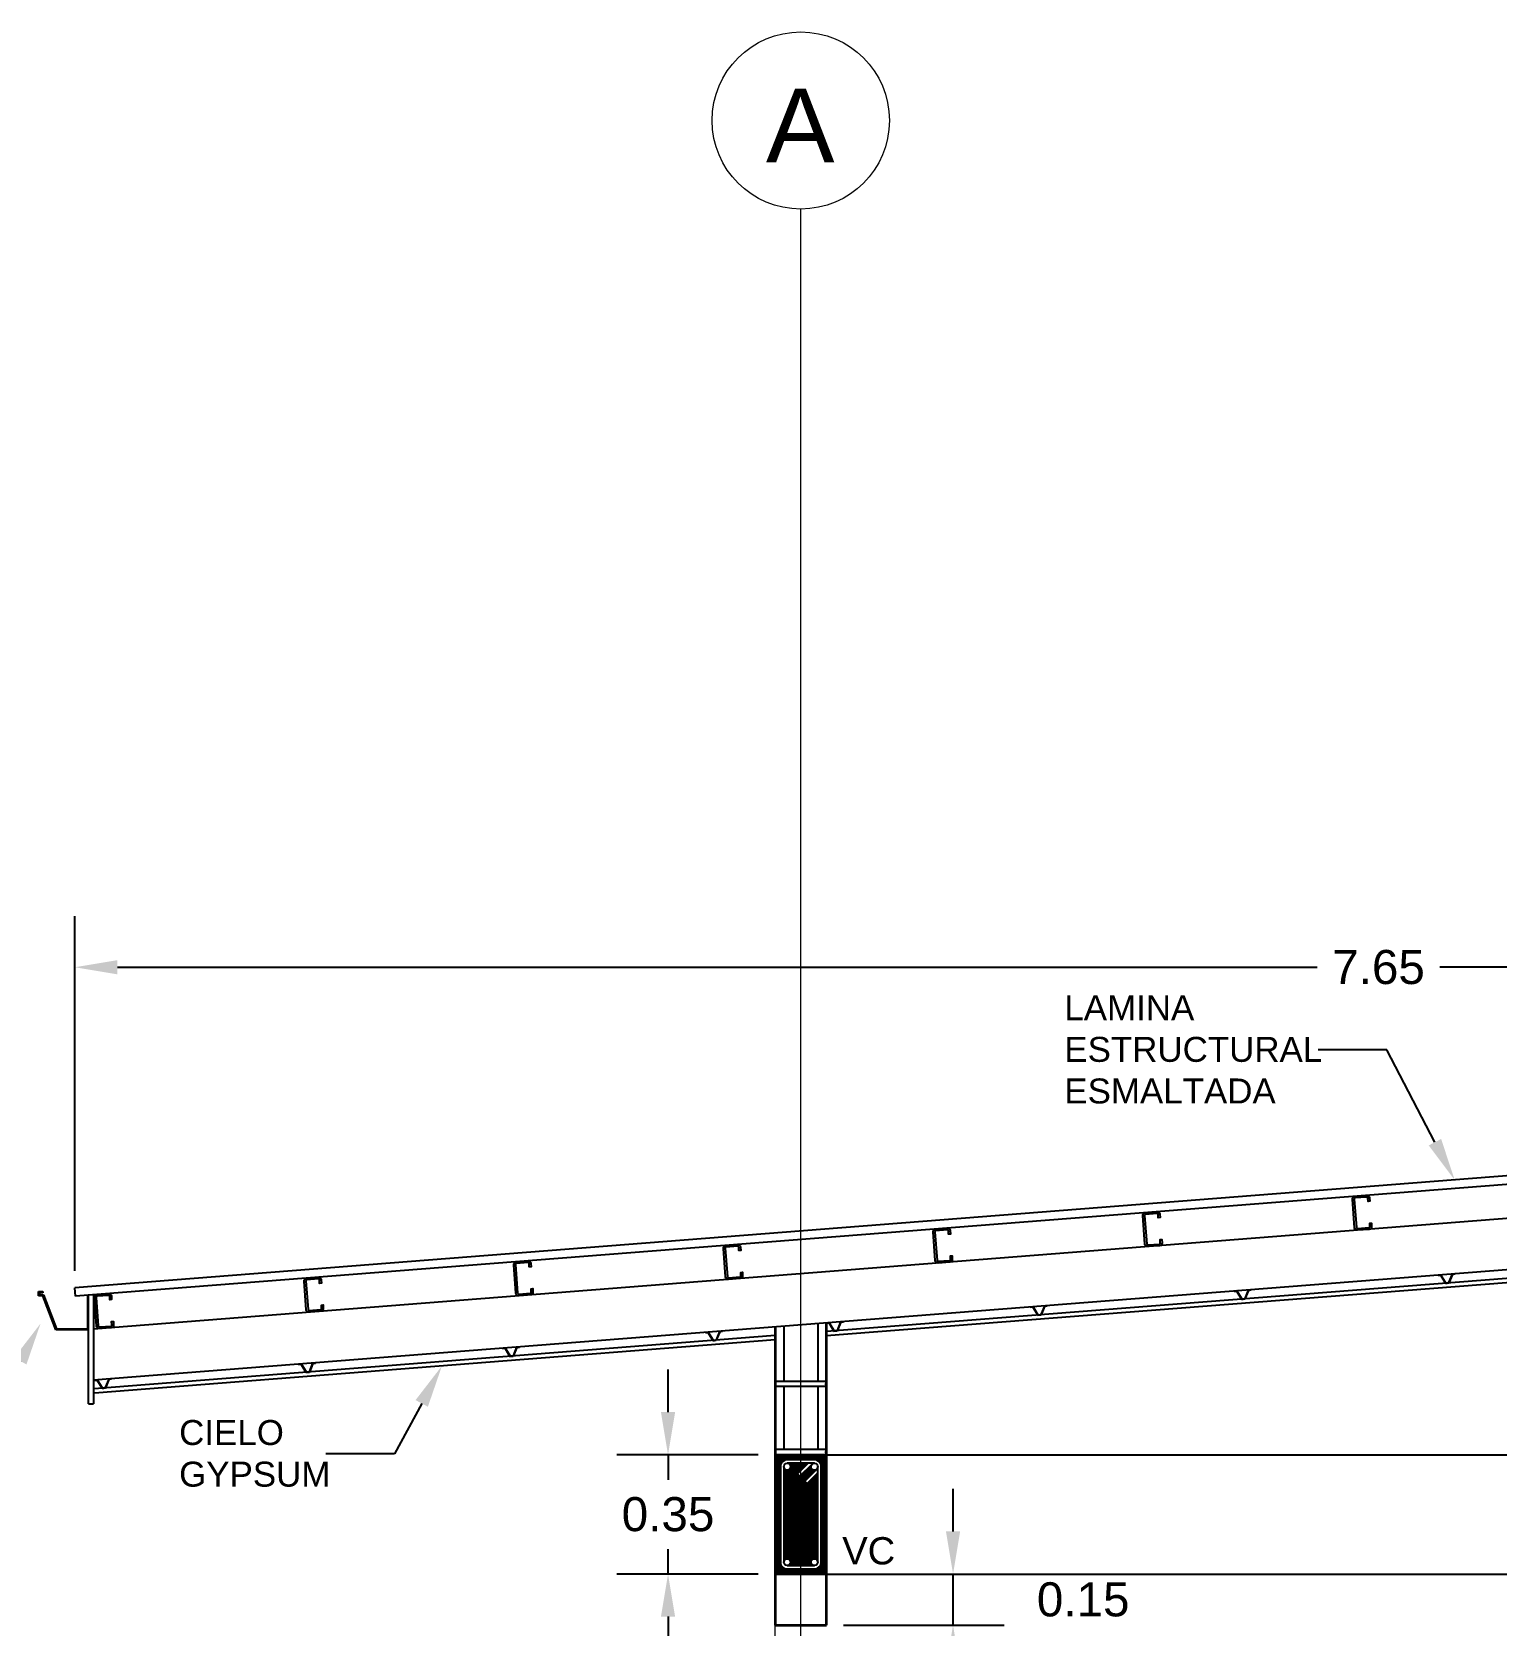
# Model space of a CAD drawing. Header units: inches. Extents: x -6 to 158, y 10 to 161.
# Drawn here: x 17.513 to 21.809, y 38.313 to 42.988 of the extents above; entities that cross this region are included whole.
import ezdxf
from ezdxf import colors
from ezdxf.entities.mleader import LeaderData, LeaderLine
from ezdxf.math import Vec2, Vec3

# ---------------------------------------------------------------- set-up
doc = ezdxf.new("R2010")
doc.units = ezdxf.units.IN
doc.header["$MEASUREMENT"] = 0
doc.linetypes.add('DASHED2', pattern=[9.525, 6.35, -3.175])
doc.linetypes.add('Grid Line', pattern=[22.225, 12.7, -3.175, 3.175, -3.175])
for name, color, linetype in [('2 Ejes 2', 2, 'Continuous'), ('3', 3, 'Continuous'), ('4', 4, 'Continuous'), ('5', 5, 'Continuous'), ('8', 4, 'Continuous'), ('Bloques', 9, 'Continuous'), ('Dim', 2, 'Continuous'), ('Emplantillado', 2, 'Continuous'), ('L2', 2, 'Continuous'), ('Paredes', 5, 'Continuous'), ('Proy', 1, 'DASHED2'), ('TEXTO', 2, 'Continuous'), ('Texturas', 1, 'Continuous')]:
    doc.layers.add(name, color=color, linetype=linetype)
for name, color, linetype, lineweight in [('A-WALL', 5, 'Continuous', 9), ('S-GRID', 1, 'Continuous', 9), ('S-GRID-IDEN', 1, 'Continuous', 9)]:
    doc.layers.add(name, color=color, linetype=linetype, lineweight=lineweight)
doc.styles.add('Arial_1', font='arial.ttf', dxfattribs={"height": 450})
doc.styles.add('style1', font='micross.ttf')
doc.dimstyles.new('1-50', dxfattribs={"dimscale": 0.05, "dimtxt": 2, "dimasz": 2.5, "dimexe": 3, "dimexo": 1, "dimgap": 1, "dimtad": 0, "dimtih": 1, "dimtoh": 1, "dimzin": 1, "dimdsep": 46, "dimtxsty": 'style1', "dimcen": 2.5, "dimclrd": 124, "dimclre": 124, "dimclrt": 1, "dimadec": 0, "dimazin": 0, "dimtfac": 1, "dimtmove": 2, "dimatfit": 3, "dimfxl": 1, "dimtolj": 1, "dimtzin": 0, "dimlwd": -1, "dimlwe": -1, "dimarcsym": 0})
pattern_1 = [(135, (0.154969, 0), (-0.00224506403027, -0.00224506403027), [])]

# ---------------------------------------------------------------- blocks, each defined once
blk = doc.blocks.new('*D582')
at = {"layer": 'Defpoints', "color": 0, "transparency": 16777216}
for p in [(25.289, 40.2431), (25.289, 39.6872), (17.6392, 39.3024)]:
    blk.add_point(p, dxfattribs=at)
at = {"layer": 'Dim', "color": 124, "transparency": 16777216}
for p, q in [((17.6392, 39.3524), (17.6392, 40.3931)), ((25.289, 39.7372), (25.289, 40.3931)), ((17.7642, 40.2431), (21.2843, 40.2431)), ((25.164, 40.2431), (21.6439, 40.2431))]:
    blk.add_line(p, q, dxfattribs=at)
for points in [[(17.7642, 40.2639), (17.7642, 40.2223), (17.6392, 40.2431)], [(25.164, 40.2639), (25.164, 40.2223), (25.289, 40.2431)]]:
    blk.add_solid(points, dxfattribs=at)
at = {"layer": 'Dim', "color": 1, "transparency": 16777216, "insert": (21.4641, 40.2431), "char_height": 0.1, "attachment_point": 5, "style": 'style1'}
blk.add_mtext('\\A1;7.65', dxfattribs=at)
blk = doc.blocks.new('vcv')
at = {"layer": 'Texturas'}
h = blk.add_hatch(dxfattribs=at)
h.set_pattern_fill('ANSI31', color=253, scale=0.001, angle=90)
h.set_pattern_definition(pattern_1)
h.paths.add_polyline_path([(26746.8614, 3376.3323), (26747.0114, 3376.3323), (26747.0114, 3376.6823), (26746.8614, 3376.6823)])
h.paths.add_polyline_path([(26746.8964, 3376.6673), (26746.9764, 3376.6673, -0.414214), (26746.9964, 3376.6473), (26746.9964, 3376.3673, -0.414214), (26746.9764, 3376.3473), (26746.8964, 3376.3473, -0.414214), (26746.8764, 3376.3673), (26746.8764, 3376.6473, -0.414214)], flags=16)
h.paths.add_polyline_path([(26746.8964, 3376.6573), (26746.9764, 3376.6573, -0.414214), (26746.9864, 3376.6473), (26746.9864, 3376.3673, -0.414214), (26746.9764, 3376.3573), (26746.8964, 3376.3573, -0.414214), (26746.8864, 3376.3673), (26746.8864, 3376.6473, -0.414214)], flags=0)
h = blk.add_hatch(dxfattribs=at)
h.set_pattern_fill('ANSI31', color=253, scale=0.001, angle=90, style=0)
h.set_pattern_definition(pattern_1)
h.paths.add_polyline_path([(26746.8864, 3376.3673, -1), (26746.9064, 3376.3673, -0.414214), (26746.8964, 3376.3573), (26746.9764, 3376.3573, -0.414214), (26746.9664, 3376.3673, -1), (26746.9864, 3376.3673), (26746.9864, 3376.6291), (26746.9552, 3376.5978), (26746.9481, 3376.6049), (26746.9835, 3376.6403, -0.668179), (26746.9664, 3376.6473, -0.198912), (26746.9693, 3376.6544), (26746.934, 3376.6191), (26746.9269, 3376.6261), (26746.9581, 3376.6573), (26746.8964, 3376.6573, -0.414214), (26746.9064, 3376.6473, -1), (26746.8864, 3376.6473)])
at = {"layer": '3'}
for p, q in [((26746.9581, 3376.6573), (26746.9269, 3376.6261)), ((26746.9693, 3376.6544), (26746.934, 3376.6191)), ((26746.934, 3376.6191), (26746.9269, 3376.6261)), ((26746.9835, 3376.6403), (26746.9481, 3376.6049)), ((26746.9481, 3376.6049), (26746.9552, 3376.5978)), ((26746.9864, 3376.6291), (26746.9552, 3376.5978))]:
    blk.add_line(p, q, dxfattribs=at)
blk.add_lwpolyline([(26746.9964, 3376.3673), (26746.9964, 3376.6473, 0.414214), (26746.9764, 3376.6673), (26746.8964, 3376.6673, 0.414214), (26746.8764, 3376.6473), (26746.8764, 3376.3673, 0.414214), (26746.8964, 3376.3473), (26746.9764, 3376.3473)], format="xyb", dxfattribs=at)
for points in [[(26746.8864, 3376.6473), (26746.8864, 3376.3673)], [(26746.9764, 3376.6573), (26746.8964, 3376.6573)], [(26746.9864, 3376.3673), (26746.9864, 3376.6473)], [(26746.8964, 3376.3573), (26746.9764, 3376.3573)]]:
    blk.add_lwpolyline(points, dxfattribs=at)
blk.add_arc((26746.9764, 3376.3673), 0.02, 270, 0, dxfattribs=at)
at = {"layer": '4'}
for centre in [(26746.8964, 3376.6473), (26746.9764, 3376.6473), (26746.8964, 3376.3673), (26746.9764, 3376.3673)]:
    blk.add_circle(centre, 0.01, dxfattribs=at)
at = {"layer": '5'}
blk.add_lwpolyline([(26746.8614, 3376.3323), (26747.0114, 3376.3323), (26747.0114, 3376.6823), (26746.8614, 3376.6823)], close=True, dxfattribs=at)
blk = doc.blocks.new('A$C3A4E2C9F')
at = {"color": 2}
for p, q in [((-0.0481, 0.0009), (-0.0481, -0.0001)), ((-0.0397, 0.0009), (-0.0481, 0.0009)), ((-0.0397, 0.0009), (-0.0275, -0.0231)), ((-0.0066, 0.0009), (-0.0187, -0.0231)), ((0.0019, 0.0009), (-0.0066, 0.0009)), ((0.0019, -0.0001), (0.0019, 0.0009)), ((-0.0403, -0.0001), (-0.0481, -0.0001)), ((-0.0403, -0.0001), (-0.0281, -0.0241)), ((-0.0281, -0.0241), (-0.0231, -0.0241)), ((-0.0281, -0.0241), (-0.0181, -0.0241)), ((-0.0275, -0.0231), (-0.0187, -0.0231)), ((-0.006, -0.0001), (-0.0181, -0.0241)), ((0.0019, -0.0001), (-0.006, -0.0001))]:
    blk.add_line(p, q, dxfattribs=at)
blk = doc.blocks.new('*D646')
at = {"layer": 'Defpoints', "color": 0, "transparency": 16777216}
for p in [(19.844, 38.4625), (20.2157, 38.4625), (19.844, 38.3125)]:
    blk.add_point(p, dxfattribs=at)
at = {"layer": 'Dim', "color": 124, "transparency": 16777216}
for p, q in [((20.2157, 38.5875), (20.2157, 38.7125)), ((19.894, 38.4625), (20.3657, 38.4625)), ((20.2157, 38.3125), (20.2157, 38.4625)), ((19.894, 38.3125), (20.3657, 38.3125)), ((20.2157, 38.1875), (20.2157, 38.0625))]:
    blk.add_line(p, q, dxfattribs=at)
for points in [[(20.1949, 38.5875), (20.2365, 38.5875), (20.2157, 38.4625)], [(20.1949, 38.1875), (20.2365, 38.1875), (20.2157, 38.3125)]]:
    blk.add_solid(points, dxfattribs=at)
at = {"layer": 'Dim', "color": 1, "transparency": 16777216, "insert": (20.5975, 38.3875), "char_height": 0.1, "attachment_point": 5, "style": 'style1'}
blk.add_mtext('\\A1;0.15', dxfattribs=at)
blk = doc.blocks.new('*D647')
at = {"layer": 'Defpoints', "color": 0, "transparency": 16777216}
for p in [(19.694, 38.8125), (19.3795, 38.4625), (19.694, 38.4625)]:
    blk.add_point(p, dxfattribs=at)
at = {"layer": 'Dim', "color": 124, "transparency": 16777216}
for p, q in [((19.3795, 38.9375), (19.3795, 39.0625)), ((19.644, 38.8125), (19.2295, 38.8125)), ((19.3795, 38.8125), (19.3795, 38.7392)), ((19.3795, 38.4625), (19.3795, 38.5358)), ((19.644, 38.4625), (19.2295, 38.4625)), ((19.3795, 38.3375), (19.3795, 38.2125))]:
    blk.add_line(p, q, dxfattribs=at)
for points in [[(19.3587, 38.9375), (19.4003, 38.9375), (19.3795, 38.8125)], [(19.3587, 38.3375), (19.4003, 38.3375), (19.3795, 38.4625)]]:
    blk.add_solid(points, dxfattribs=at)
at = {"layer": 'Dim', "color": 1, "transparency": 16777216, "insert": (19.3795, 38.6375), "char_height": 0.1, "attachment_point": 5, "style": 'style1'}
blk.add_mtext('\\A1;0.35', dxfattribs=at)
blk = doc.blocks.new('Grid - M_Grid Head - Circle-10837-Section 2')
at = {"layer": 'S-GRID-IDEN'}
blk.add_circle((-13843.7, 10530.4), 325, dxfattribs=at)

msp = doc.modelspace()

# ---------------------------------------------------------------- linework, layer by layer
at = {"layer": '5'}
for p, q in [((17.5323, 39.2785), (17.5323, 39.2912)), ((17.5323, 39.2912), (17.545, 39.2912)), ((17.545, 39.2785), (17.5323, 39.2785)), ((17.545, 39.288), (17.5354, 39.288)), ((17.5354, 39.288), (17.5354, 39.2816)), ((17.5354, 39.2816), (17.5473, 39.2816)), ((17.545, 39.2912), (17.545, 39.288)), ((17.5831, 39.1789), (17.545, 39.2785)), ((17.5473, 39.2816), (17.5854, 39.1821)), ((17.6759, 39.2776), (17.6759, 39.1821)), ((17.679, 38.9619), (17.679, 39.2794)), ((17.694, 39.2817), (17.694, 38.9619)), ((17.5854, 39.1821), (17.6759, 39.1821)), ((17.679, 39.1789), (17.5831, 39.1789)), ((17.679, 38.9619), (17.694, 38.9619))]:
    msp.add_line(p, q, dxfattribs=at)
at = {"layer": 'A-WALL', "lineweight": 35}
for p, q in [((19.694, 39.1872), (19.694, 38.3125)), ((19.844, 38.3125), (19.844, 39.199)), ((19.694, 38.3125), (19.844, 38.3125))]:
    msp.add_line(p, q, dxfattribs=at)
at = {"layer": 'A-WALL'}
msp.add_line((19.694, 37.8125), (19.694, 38.3125), dxfattribs=at)
at = {"layer": 'Bloques'}
for p, q in [((19.844, 39.0275), (19.694, 39.0275)), ((19.844, 39.0125), (19.694, 39.0125)), ((19.844, 38.8275), (19.694, 38.8275))]:
    msp.add_line(p, q, dxfattribs=at)
for centre, start, end in [((19.6823, 39.02), 327.4601, 32.5399), ((19.8558, 39.02), 147.4601, 212.5399), ((19.6823, 38.82), 327.4601, 32.5399), ((19.8558, 38.82), 147.4601, 212.5399)]:
    msp.add_arc(centre, 0.0139, start, end, dxfattribs=at)
at = {"layer": 'L2', "ltscale": 0.3}
for p, q in [((19.719, 39.1892), (19.719, 39.0275)), ((19.819, 39.197), (19.819, 39.0275)), ((19.719, 39.0125), (19.719, 38.8275)), ((19.819, 39.0125), (19.819, 38.8275))]:
    msp.add_line(p, q, dxfattribs=at)
at = {"layer": 'Paredes'}
for p, q in [((25.289, 39.9005), (17.6392, 39.3024)), ((25.289, 39.8756), (17.6411, 39.2776)), ((25.289, 39.7751), (17.694, 39.1813)), ((25.439, 39.6364), (17.694, 39.0309)), ((17.6411, 39.2776), (17.6392, 39.3024)), ((17.694, 39.2817), (17.694, 39.0309))]:
    msp.add_line(p, q, dxfattribs=at)
at = {"layer": 'Paredes', "color": 2}
for points in [[(21.4023, 39.4763), (21.4362, 39.4789, 0.414214), (21.439, 39.4821), (21.4382, 39.4921), (21.4432, 39.4925), (21.4439, 39.4825, -0.414214), (21.4366, 39.4739), (21.4026, 39.4713, -0.414214), (21.394, 39.4786), (21.3875, 39.5625, -0.414214), (21.3948, 39.5711), (21.4288, 39.5737, -0.414214), (21.4374, 39.5664), (21.4382, 39.5564), (21.4332, 39.556), (21.4324, 39.566, 0.414214), (21.4292, 39.5688), (21.3952, 39.5661, 0.414214), (21.3925, 39.5629), (21.399, 39.479, 0.414214)], [(20.7871, 39.4282), (20.821, 39.4308, 0.414214), (20.8238, 39.4341), (20.823, 39.444), (20.828, 39.4444), (20.8288, 39.4344, -0.414214), (20.8214, 39.4258), (20.7875, 39.4232, -0.414214), (20.7789, 39.4305), (20.7723, 39.5144, -0.414214), (20.7797, 39.523), (20.8136, 39.5256, -0.414214), (20.8222, 39.5183), (20.823, 39.5083), (20.818, 39.5079), (20.8172, 39.5179, 0.414214), (20.814, 39.5207), (20.7801, 39.518, 0.414214), (20.7773, 39.5148), (20.7839, 39.4309, 0.414214)], [(20.1719, 39.3801), (20.2058, 39.3827, 0.414214), (20.2086, 39.386), (20.2078, 39.3959), (20.2128, 39.3963), (20.2136, 39.3863, -0.414214), (20.2062, 39.3777), (20.1723, 39.3751, -0.414214), (20.1637, 39.3824), (20.1571, 39.4663, -0.414214), (20.1645, 39.4749), (20.1984, 39.4776, -0.414214), (20.207, 39.4702), (20.2078, 39.4602), (20.2028, 39.4598), (20.2021, 39.4698, 0.414214), (20.1988, 39.4726), (20.1649, 39.4699, 0.414214), (20.1621, 39.4667), (20.1687, 39.3828, 0.414214)], [(19.5567, 39.332), (19.5907, 39.3346, 0.414214), (19.5934, 39.3379), (19.5927, 39.3478), (19.5976, 39.3482), (19.5984, 39.3382, -0.414214), (19.5911, 39.3296), (19.5571, 39.327, -0.414214), (19.5485, 39.3343), (19.542, 39.4182, -0.414214), (19.5493, 39.4268), (19.5833, 39.4295, -0.414214), (19.5919, 39.4221), (19.5927, 39.4121), (19.5877, 39.4117), (19.5869, 39.4217, 0.414214), (19.5837, 39.4245), (19.5497, 39.4218, 0.414214), (19.547, 39.4186), (19.5535, 39.3347, 0.414214)], [(18.9416, 39.2839), (18.9755, 39.2865, 0.414214), (18.9783, 39.2898), (18.9775, 39.2997), (18.9825, 39.3001), (18.9833, 39.2901, -0.414214), (18.9759, 39.2815), (18.942, 39.2789, -0.414214), (18.9333, 39.2862), (18.9268, 39.3701, -0.414214), (18.9342, 39.3787), (18.9681, 39.3814, -0.414214), (18.9767, 39.374), (18.9775, 39.364), (18.9725, 39.3636), (18.9717, 39.3736, 0.414214), (18.9685, 39.3764), (18.9345, 39.3737, 0.414214), (18.9318, 39.3705), (18.9383, 39.2866, 0.414214)], [(18.3264, 39.2358), (18.3603, 39.2384, 0.414214), (18.3631, 39.2417), (18.3623, 39.2516), (18.3673, 39.252), (18.3681, 39.2421, -0.414214), (18.3607, 39.2334), (18.3268, 39.2308, -0.414214), (18.3182, 39.2381), (18.3116, 39.322, -0.414214), (18.319, 39.3306), (18.3529, 39.3333, -0.414214), (18.3615, 39.3259), (18.3623, 39.3159), (18.3573, 39.3155), (18.3565, 39.3255, 0.414214), (18.3533, 39.3283), (18.3194, 39.3256, 0.414214), (18.3166, 39.3224), (18.3232, 39.2385, 0.414214)], [(17.7112, 39.1877), (17.7452, 39.1903, 0.414214), (17.7479, 39.1936), (17.7471, 39.2035), (17.7521, 39.2039), (17.7529, 39.194, -0.414214), (17.7456, 39.1853), (17.7116, 39.1827, -0.414214), (17.703, 39.1901), (17.6964, 39.2739, -0.414214), (17.7038, 39.2825), (17.7377, 39.2852, -0.414214), (17.7464, 39.2778), (17.7471, 39.2678), (17.7421, 39.2674), (17.7414, 39.2774, 0.414214), (17.7381, 39.2802), (17.7042, 39.2775, 0.414214), (17.7014, 39.2743), (17.708, 39.1904, 0.414214)]]:
    msp.add_lwpolyline(points, format="xyb", close=True, dxfattribs=at)
at = {"layer": 'Proy', "color": 253, "ltscale": 0.75}
for p, q in [((19.694, 38.8125), (39.9212, 38.8125)), ((19.694, 38.4625), (34.5983, 38.4625))]:
    msp.add_line(p, q, dxfattribs=at)
at = {"layer": 'S-GRID', "color": 253, "linetype": 'Grid Line'}
msp.add_line((19.769, 32.2625), (19.769, 42.468), dxfattribs=at)
at = {"layer": 'Texturas'}
for p, q in [((25.439, 39.6113), (19.844, 39.1739)), ((25.439, 39.5988), (19.844, 39.1613)), ((19.694, 39.1622), (17.696, 39.0059)), ((19.694, 39.1496), (17.697, 38.9935))]:
    msp.add_line(p, q, dxfattribs=at)

# ---------------------------------------------------------------- block references
at = {"layer": '8'}
msp.add_blockref('vcv', (-26727.1674, -3337.8698), dxfattribs=at)
at = {"layer": 'Emplantillado', "rotation": 4.470602527527727}
for p in [(21.6866, 39.3421), (21.0884, 39.2953), (20.4903, 39.2486), (19.8921, 39.2018), (19.5373, 39.174), (18.9416, 39.1275), (18.3434, 39.0807), (17.7452, 39.0339)]:
    msp.add_blockref('A$C3A4E2C9F', p, dxfattribs=at)
at = {"layer": 'S-GRID-IDEN', "color": 253, "xscale": 0.0008000000000000003, "yscale": 0.0008000000000000003, "zscale": 0.0008000000000000003}
msp.add_blockref('Grid - M_Grid Head - Circle-10837-Section 2', (30.844, 34.3036), dxfattribs=at)

# ---------------------------------------------------------------- texts
at = {"layer": '2 Ejes 2', "color": 253, "insert": (19.6668, 42.821), "char_height": 0.216, "width": 0.203949, "attachment_point": 1, "style": 'Arial_1'}
msp.add_mtext('A', dxfattribs=at)
at = {"layer": 'TEXTO', "insert": (19.8907, 38.5707), "char_height": 0.08, "attachment_point": 1, "style": 'style1'}
msp.add_mtext('VC', dxfattribs=at)

# ---------------------------------------------------------------- dimensions: what is measured, and where the dimension line sits
at = {"layer": 'Dim'}
dim = msp.add_linear_dim(base=(25.289, 40.2431), p1=(17.6392, 39.3024), p2=(25.289, 39.6872), dimstyle='1-50', override={"dimfxl": 1.25}, dxfattribs=at)
dim.commit()
dim.dimension.update_dxf_attribs({"geometry": '*D582', "text_midpoint": (21.4641, 40.2431)})
for base, p1, p2, picture, middle in [((19.3795, 38.4625), (19.694, 38.8125), (19.694, 38.4625), '*D647', (19.3795, 38.6375)), ((20.2157, 38.4625), (19.844, 38.3125), (19.844, 38.4625), '*D646', (20.5975, 38.3875))]:
    dim = msp.add_linear_dim(base=base, p1=p1, p2=p2, angle=90, dimstyle='1-50', override={"dimfxl": 1.25}, dxfattribs=at)
    dim.commit()
    dim.dimension.update_dxf_attribs({"geometry": picture, "text_midpoint": middle})

# ---------------------------------------------------------------- leaders
at = {"layer": 'TEXTO'}
ml = msp.add_multileader_mtext('Standard', dxfattribs=at)
ml.set_content('{\\C3;LAMINA ESTRUCTURAL ESMALTADA}', color=256, style='style1')
ml.set_leader_properties(color=1, linetype='ByLayer', lineweight=-1)
ml.build(insert=Vec2(0, 0))
ml.multileader.update_dxf_attribs({"text_right_attachment_type": 2, "dogleg_length": 5, "arrow_head_size": 0.125, "scale": 0.05})
ctx = ml.context
ctx.base_point, ctx.scale, ctx.char_height, ctx.arrow_head_size, ctx.landing_gap_size, ctx.plane_origin = Vec3(20.5423, 40.1237), 0.05, 0.0733, 0.125, 0, Vec3(22.2226, 40.3388)
ctx.right_attachment = 2
notes = []
notes.append((ctx, [(0, (1, 1, 0), (21.4884, 40.0003), (-1, 0), 0.201, [(0, [(21.6874, 39.6189)], 0, [])])]))
ctx.mtext.insert, ctx.mtext.width, ctx.mtext.flow_direction = Vec3(20.5423, 40.161), 0.91963, 5
ml = msp.add_multileader_mtext('Standard', dxfattribs=at)
ml.set_content('CANOA HG\\P#26', color=256, style='style1')
ml.set_leader_properties(color=1, linetype='ByLayer', lineweight=-1)
ml.build(insert=Vec2(0, 0))
ml.multileader.update_dxf_attribs({"text_right_attachment_type": 2, "dogleg_length": 5, "arrow_head_size": 0.125, "scale": 0.05})
ctx = ml.context
ctx.base_point, ctx.scale, ctx.char_height, ctx.arrow_head_size, ctx.landing_gap_size, ctx.plane_origin = Vec3(16.6646, 39.0013), 0.05, 0.0733, 0.125, 0, Vec3(18.2276, 38.7275)
ctx.right_attachment = 2
notes.append((ctx, [(0, (1, 1, 0), (17.3992, 38.939), (-1, 0), 0.201, [(0, [(17.5384, 39.1974)], 0, [])])]))
ctx.mtext.insert, ctx.mtext.flow_direction = Vec3(16.6646, 39.0386), 5
ml = msp.add_multileader_mtext('Standard', dxfattribs=at)
ml.set_content('CIELO \\PGYPSUM', color=256, style='style1')
ml.set_leader_properties(color=1, linetype='ByLayer', lineweight=-1)
ml.build(insert=Vec2(0, 0))
ml.multileader.update_dxf_attribs({"text_right_attachment_type": 2, "dogleg_length": 5, "arrow_head_size": 0.125, "scale": 0.05})
ctx = ml.context
ctx.base_point, ctx.scale, ctx.char_height, ctx.arrow_head_size, ctx.landing_gap_size, ctx.plane_origin = Vec3(17.9451, 38.8771), 0.05, 0.0733, 0.125, 0, Vec3(19.4053, 38.6033)
ctx.right_attachment = 2
notes.append((ctx, [(0, (1, 1, 0), (18.5769, 38.8148), (-1, 0), 0.201, [(0, [(18.7161, 39.0732)], 0, [])])]))
ctx.mtext.insert, ctx.mtext.flow_direction = Vec3(17.9451, 38.9144), 5
for ctx, leaders in notes:
    for number, flags, end, landing, length, lines in leaders:
        leader = LeaderData()
        leader.index, (leader.has_last_leader_line, leader.has_dogleg_vector, leader.attachment_direction) = number, flags
        leader.last_leader_point, leader.dogleg_vector, leader.dogleg_length = Vec3(end), Vec3(landing), length
        for number, points, colour, breaks in lines:
            line = LeaderLine()
            line.index, line.vertices, line.color, line.breaks = number, Vec3.list(points), colors.encode_raw_color(colour), breaks
            leader.lines.append(line)
        ctx.leaders.append(leader)

doc.saveas('drawing.dxf')
